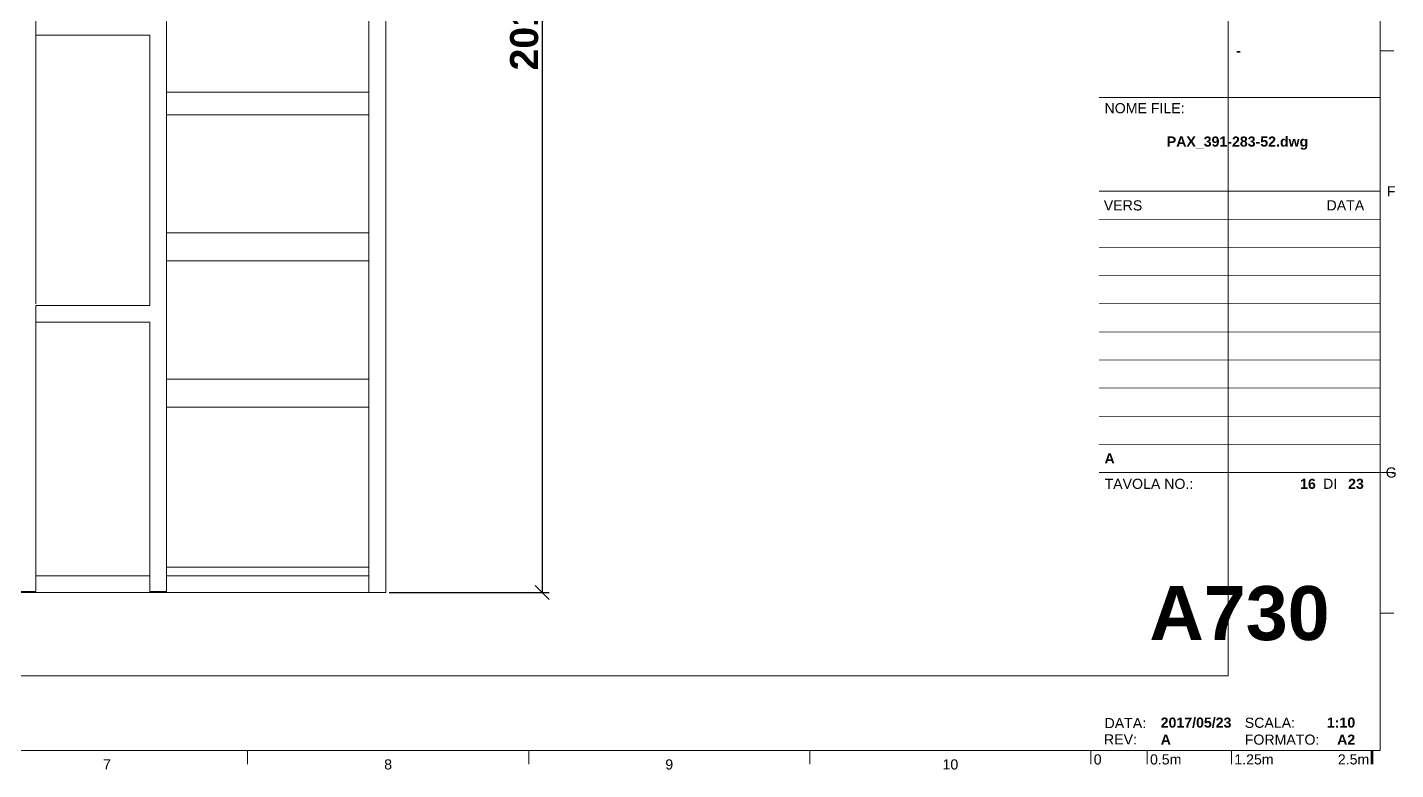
# Paper-space layout 'A730' of a CAD drawing. Header units: centimetres. Extents: x -398 to 580, y 3 to 433.
# Drawn here: x 333.6 to 576.9, y 3.3 to 135.2 of the extents above; entities that cross this region are included whole.
import ezdxf
from ezdxf.enums import TextEntityAlignment as Align

# ---------------------------------------------------------------- set-up
doc = ezdxf.new("R2010")
doc.units = ezdxf.units.CM
for name, color, linetype, lineweight in [('A-ANNO-DIMS', 1, 'Continuous', 18), ('A-ELEV-MBE', 8, 'Continuous', 9), ('G-ANNO-TEXT', 3, 'Continuous', 18), ('G-ANNO-TTLB', 3, 'Continuous', 18)]:
    doc.layers.add(name, color=color, linetype=linetype, lineweight=lineweight)
doc.layers.add('G-ANNO-NPLT', color=2, linetype='Continuous', lineweight=18, plot=False)
doc.styles.add('ARIAL', font='arial.ttf')
doc.styles.add('ARIAL-BOLD', font='arialbd.ttf')
doc.styles.add('E-ARIAL', font='arial.ttf')
doc.dimstyles.new('ISO-25', dxfattribs={"dimtxt": 5, "dimasz": 2.5, "dimexe": 1.25, "dimexo": 0.625, "dimtad": 1, "dimlfac": 10, "dimtxsty": 'ARIAL-BOLD', "dimblk": 'OBLIQUE', "dimcen": 2.5, "dimclrt": 256, "dimadec": 0, "dimazin": 0, "dimtfac": 1, "dimtmove": 0, "dimatfit": 3, "dimfxl": 1, "dimarcsym": 0})

# ---------------------------------------------------------------- blocks, each defined once
blk = doc.blocks.new('*U17')
at = {"layer": 'G-ANNO-TTLB'}
for points, const_width in [([(0, -2.5), (0, 0)], 0.18), ([(10, 0), (10, -2.5)], 0.18), ([(25, 0), (25, -2.5)], 0.18), ([(50, 0), (50, -2.5)], 0.48)]:
    blk.add_lwpolyline(points, dxfattribs=dict(at, const_width=const_width))
at = {"layer": 'G-ANNO-TEXT', "style": 'E-ARIAL'}
blk.add_text('0', height=1.8, dxfattribs=at).set_placement((1.2, -0.7), align=Align.TOP_CENTER)
for s, p in [('0.5m', (10.5, -2.5)), ('1.25m', (25.5, -2.5))]:
    blk.add_text(s, height=1.8, dxfattribs=at).set_placement(p)
blk.add_text('2.5m', height=1.8, dxfattribs=at).set_placement((49.5, -2.5), align=Align.RIGHT)
blk = doc.blocks.new('BLOCK_TITLE')
at = {"layer": 'G-ANNO-TTLB'}
for points, const_width in [([(-50, 116.67), (0, 116.67)], 0.18), ([(-50, 116.67), (0, 116.67)], 0.18), ([(-50, 100), (0, 100)], 0.18), ([(-50, 95), (0, 95)], 0.12), ([(-50, 90), (0, 90)], 0.12), ([(-50, 85), (0, 85)], 0.12), ([(-50, 80), (0, 80)], 0.12), ([(-50, 75), (0, 75)], 0.12), ([(-50, 70), (0, 70)], 0.12), ([(-50, 65), (0, 65)], 0.12), ([(-50, 60), (0, 60)], 0.12), ([(-50, 55), (0, 55)], 0.12), ([(-50, 50), (0, 50)], 0.18), ([(-50, 50), (0, 50)], 0.18)]:
    blk.add_lwpolyline(points, dxfattribs=dict(at, const_width=const_width))
at = {"layer": 'G-ANNO-TTLB', "const_width": 0.18, "flags": 128}
blk.add_lwpolyline([(2.5, 50), (0, 50)], dxfattribs=at)
blk.add_lwpolyline([(2.5, 50), (0, 50)], dxfattribs=at)
at = {"layer": 'G-ANNO-TEXT', "style": 'ARIAL'}
for s, p in [('NOME FILE:', (-49, 115.68)), ('TAVOLA NO.:', (-49, 48.88))]:
    blk.add_text(s, height=1.8, dxfattribs=at).set_placement(p, align=Align.TOP_LEFT)
for s, p in [('VERS', (-49.13, 97.5)), ('DI', (-10.14, 47.99)), ('DATA:', (-49, 5.44)), ('SCALA:', (-24.06, 5.5)), ('REV:', (-49.1, 2.54)), ('FORMATO:', (-24.06, 2.5))]:
    blk.add_text(s, height=1.8, dxfattribs=at).set_placement(p, align=Align.MIDDLE_LEFT)
blk.add_text('DATA', height=1.8, dxfattribs=at).set_placement((-2.81, 97.5), align=Align.MIDDLE_RIGHT)
at = {"layer": 'G-ANNO-TEXT', "style": 'ARIAL-BOLD'}
for tag, p, height in [('PROJECT_TITLE_001', (-41.2, 228.22), 3.6), ('PROJECT_TITLE_002', (-36.08, 222.16), 3.6), ('PROJECT_TITLE_003', (-34.58, 216.1), 3.6), ('STUDENTS_001', (-30.84, 153.05), 1.8), ('DRAWING_TITLE_001', (-32.36, 142.66), 1.8), ('NOTES_001', (-25.17, 124.1), 1.8), ('FILENAME_001', (-35.85, 109.02), 1.8)]:
    blk.add_attdef(tag, p, '', height=height, dxfattribs=at)
at = {"layer": 'G-ANNO-TEXT', "style": 'ARIAL-BOLD', "flags": 2}
for tag, p in [('CLASS_001', (-38.72, 194.27)), ('CLASS_002', (-34.96, 191.24)), ('PROFESSOR_001', (-35.55, 175.36))]:
    blk.add_attdef(tag, p, '', height=1.8, dxfattribs=at)
at = {"layer": 'G-ANNO-TEXT', "style": 'ARIAL-BOLD'}
for tag, p in [('VERSION_9', (-49, 92.5)), ('VERSION_8', (-49, 87.5)), ('VERSION_7', (-49, 82.5)), ('VERSION_6', (-49, 77.5)), ('VERSION_5', (-49, 72.5)), ('VERSION_4', (-49, 67.5)), ('VERSION_3', (-49, 62.5)), ('VERSION_2', (-49, 57.5)), ('VERSION_1', (-49, 52.5)), ('SHEET_TOTAL', (-5.68, 47.98)), ('DATE', (-39.01, 5.53)), ('REV', (-39.01, 2.51))]:
    blk.add_attdef(tag, text='', height=1.8, dxfattribs=at).set_placement(p, align=Align.MIDDLE_LEFT)
for tag, p in [('DATA_9', (-2.81, 92.5)), ('DATA_8', (-2.81, 87.5)), ('DATA_7', (-2.81, 82.5)), ('DATA_6', (-2.81, 77.5)), ('DATA_5', (-2.81, 72.5)), ('DATA_4', (-2.81, 67.5)), ('DATA_3', (-2.81, 62.5)), ('DATA_2', (-2.81, 57.5)), ('DATA_1', (-2.81, 52.5)), ('SHEET_COPY', (-11.42, 47.98)), ('SCALE', (-4.42, 5.53))]:
    blk.add_attdef(tag, text='', height=1.8, dxfattribs=at).set_placement(p, align=Align.MIDDLE_RIGHT)
blk.add_attdef('SHEET', text='', height=9.6, dxfattribs=at).set_placement((-25, 25), align=Align.MIDDLE_CENTER)
blk = doc.blocks.new('_Oblique')
at = {"color": 0, "linetype": 'ByBlock', "lineweight": -2}
blk.add_line((-0.5, -0.5), (0.5, 0.5), dxfattribs=at)
blk = doc.blocks.new('*D28')
at = {"layer": 'A-ANNO-DIMS', "color": 0, "lineweight": -2, "transparency": 16777216}
for p, q in [((397.91, 235.94), (426.37, 235.94)), ((425.12, 235.94), (425.12, 34.74)), ((397.91, 34.74), (426.37, 34.74))]:
    blk.add_line(p, q, dxfattribs=at)
at = {"layer": 'Defpoints', "color": 0, "transparency": 16777216}
for p in [(397.28, 235.94), (397.28, 34.74), (425.12, 34.74)]:
    blk.add_point(p, dxfattribs=at)
at = {"layer": 'A-ANNO-DIMS', "color": 0, "lineweight": -2, "transparency": 16777216, "xscale": 2.5, "yscale": 2.5, "zscale": 2.5}
for p, rotation in [((425.12, 235.94), 90), ((425.12, 34.74), 270)]:
    blk.add_blockref('_Oblique', p, dxfattribs=dict(at, rotation=rotation))
at = {"layer": 'A-ANNO-DIMS', "transparency": 16777216, "insert": (421.94, 135.34), "char_height": 5, "attachment_point": 5, "rotation": 90, "style": 'ARIAL-BOLD'}
blk.add_mtext('2012', dxfattribs=at)

psp = doc.layouts.new('A730')

# ---------------------------------------------------------------- linework, layer by layer
at = {"layer": 'A-ELEV-MBE'}
for p, q in [((335.0563, 235.9434), (335.0563, 86.0948)), ((358.3133, 235.9434), (358.3133, 34.9434)), ((397.2822, 235.9434), (397.2822, 34.7434)), ((394.2702, 230.9856), (394.2702, 123.7013)), ((335.0563, 133.862), (355.3133, 133.862)), ((355.3133, 133.862), (355.3133, 130.8626)), ((355.3133, 130.8626), (355.3133, 85.803)), ((394.2702, 123.7013), (358.3133, 123.7013)), ((394.2702, 119.7013), (394.2702, 123.7013)), ((394.2702, 119.7013), (358.3133, 119.7013)), ((394.2702, 98.7013), (394.2702, 119.7013)), ((394.2702, 98.7013), (358.3133, 98.7013)), ((394.2702, 93.7013), (394.2702, 98.7013)), ((394.2702, 93.7013), (358.3133, 93.7013)), ((394.2702, 72.7013), (394.2702, 93.7013)), ((335.0563, 85.803), (335.0563, 34.9434)), ((335.0563, 85.803), (355.3133, 85.803)), ((335.0563, 82.803), (355.3133, 82.803)), ((355.3133, 82.803), (355.3133, 34.9434)), ((394.2702, 72.7013), (358.3133, 72.7013)), ((394.2702, 67.7013), (394.2702, 72.7013)), ((394.2702, 67.7013), (358.3133, 67.7013)), ((394.2702, 34.7434), (394.2702, 67.7013)), ((394.2702, 39.2434), (358.3133, 39.2434)), ((355.3133, 37.7434), (335.0563, 37.7434)), ((394.2702, 37.7434), (358.3133, 37.7434)), ((397.2822, 34.7434), (197.2822, 34.7434)), ((332.0563, 34.9434), (335.0563, 34.9434)), ((335.0563, 34.7434), (397.2822, 34.7434)), ((355.3133, 34.9434), (358.3133, 34.9434))]:
    psp.add_line(p, q, dxfattribs=at)
at = {"layer": 'G-ANNO-NPLT'}
psp.add_lwpolyline([(40.3564, 396.8467), (547.1026, 396.8467), (547.1026, 19.9643), (40.3564, 19.9643)], close=True, dxfattribs=at)
at = {"layer": 'G-ANNO-TTLB'}
for p, q in [((574.1359, 6.6803), (574.1359, 405.096)), ((16.722, 6.6803), (574.1359, 6.6803))]:
    psp.add_line(p, q, dxfattribs=at)
at = {"layer": 'G-ANNO-TTLB', "const_width": 0.18, "flags": 128}
for points in [[(576.6359, 131.096), (574.1359, 131.096)], [(576.6359, 31.096), (574.1359, 31.096)], [(372.722, 6.6803), (372.722, 4.1803)], [(422.722, 6.6803), (422.722, 4.1803)], [(472.722, 6.6803), (472.722, 4.1803)], [(522.722, 6.6803), (522.722, 4.1803)], [(572.722, 6.6803), (572.722, 4.1803)]]:
    psp.add_lwpolyline(points, dxfattribs=at)

# ---------------------------------------------------------------- block references
psp.add_blockref('*U17', (522.722, 6.6803))

# ---------------------------------------------------------------- texts
at = {"layer": 'G-ANNO-TEXT', "style": 'ARIAL'}
for s, p in [('F', (576.1193, 106.096)), ('G', (576.1193, 56.096)), ('7', (347.722, 4.1886)), ('8', (397.722, 4.1886)), ('9', (447.722, 4.1886)), ('10', (497.722, 4.1886))]:
    psp.add_text(s, height=1.8, dxfattribs=at).set_placement(p, align=Align.MIDDLE_CENTER)

# ---------------------------------------------------------------- dimensions: what is measured, and where the dimension line sits
at = {"layer": 'A-ANNO-DIMS'}
dim = psp.add_linear_dim(base=(425.1204, 34.7434), p1=(397.2822, 235.9434), p2=(397.2822, 34.7434), angle=90, dimstyle='ISO-25', dxfattribs=at)
dim.commit()
dim.dimension.update_dxf_attribs({"geometry": '*D28', "text_midpoint": (421.9425, 135.3434)})

# ---------------------------------------------------------------- next in the draw order: block references
ref = psp.add_blockref('BLOCK_TITLE', (574.1359, 6.096))
ref.add_attrib('SHEET_COPY', '16', dxfattribs={"layer": 'G-ANNO-TEXT', "height": 1.8, "style": 'ARIAL-BOLD'}).set_placement((562.7128, 54.0773), align=Align.MIDDLE_RIGHT)
ref.add_attrib('SHEET_TOTAL', '23', dxfattribs={"layer": 'G-ANNO-TEXT', "height": 1.8, "style": 'ARIAL-BOLD'}).set_placement((568.4552, 54.0773), align=Align.MIDDLE_LEFT)
ref.add_attrib('SCALE', '1:10', dxfattribs={"layer": 'G-ANNO-TEXT', "height": 1.8, "style": 'ARIAL-BOLD'}).set_placement((569.7197, 11.6263), align=Align.MIDDLE_RIGHT)
ref.add_attrib('REV', 'A', dxfattribs={"layer": 'G-ANNO-TEXT', "height": 1.8, "style": 'ARIAL-BOLD'}).set_placement((535.121, 8.6025), align=Align.MIDDLE_LEFT)
ref.add_attrib('DATE', '2017/05/23', dxfattribs={"layer": 'G-ANNO-TEXT', "height": 1.8, "style": 'ARIAL-BOLD'}).set_placement((535.121, 11.6263), align=Align.MIDDLE_LEFT)
ref.add_attrib('SHEET', 'A730', dxfattribs={"layer": 'G-ANNO-TEXT', "height": 9.6, "style": 'ARIAL-BOLD'}).set_placement((549.1359, 31.096), align=Align.MIDDLE_CENTER)
ref.add_attrib('VERSION_1', 'A', dxfattribs={"layer": 'G-ANNO-TEXT', "height": 1.8, "style": 'ARIAL-BOLD'}).set_placement((525.1359, 58.596), align=Align.MIDDLE_LEFT)
ref.add_attrib('FILENAME_001', 'PAX_391-283-52.dwg', (536.2038, 114.0395), dxfattribs={"layer": 'G-ANNO-TEXT', "height": 1.8, "style": 'ARIAL-BOLD'})
ref.add_attrib('NOTES_001', '-', (548.5454, 130.196), dxfattribs={"layer": 'G-ANNO-TEXT', "height": 1.8, "style": 'ARIAL-BOLD'})
ref.add_attrib('A1', 'A2', (566.5052, 7.696), dxfattribs={"layer": 'G-ANNO-TEXT', "height": 1.8, "style": 'ARIAL-BOLD'})

doc.saveas('drawing.dxf')
